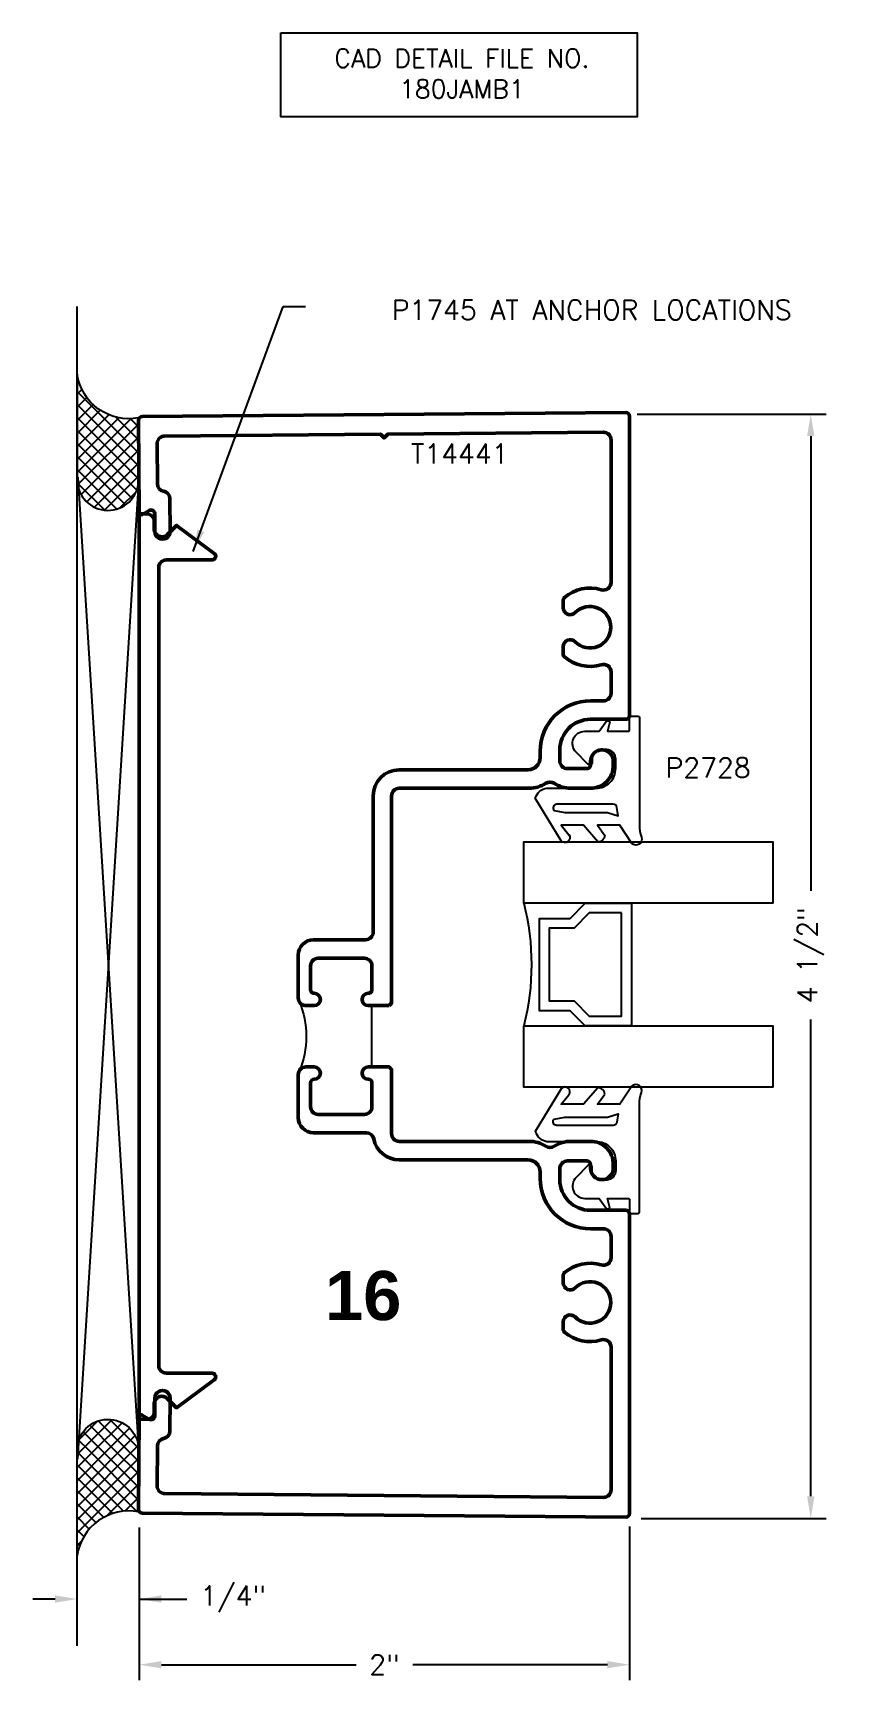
# Model space of a CAD drawing. Extents: x 0 to 152, y -15 to 75.
# Drawn here: x 148.76 to 152.05, y 33.76 to 40.47 of the extents above; entities that cross this region are included whole.
import ezdxf

# ---------------------------------------------------------------- set-up
doc = ezdxf.new("R2010")
doc.units = 0
doc.header["$MEASUREMENT"] = 0
doc.header["$PDMODE"] = 3
doc.layers.get('DEFPOINTS').update_dxf_attribs({"linetype": 'CONTINUOUS'})
for name, color, linetype in [('R-ANNO-DIMS', 3, 'CONTINUOUS'), ('R-ANNO-TEXT', 6, 'CONTINUOUS'), ('R-Det1', 4, 'CONTINUOUS'), ('R-Det2', 2, 'CONTINUOUS'), ('R-DET3', 5, 'CONTINUOUS'), ('R-OTLN', 1, 'CONTINUOUS'), ('R-PAT1', 5, 'CONTINUOUS')]:
    doc.layers.add(name, color=color, linetype=linetype)
doc.styles.get("Standard").update_dxf_attribs({"font": 'simplex'})
doc.dimstyles.new('1X', dxfattribs={"dimtxt": 0.08, "dimasz": 0.09, "dimexe": 0.0625, "dimexo": 0.0625, "dimgap": 0.062, "dimtad": 0, "dimdec": 5, "dimzin": 4, "dimdsep": 46, "dimlunit": 5, "dimtxsty": 'Standard', "dimcen": 0, "dimclrd": 256, "dimclre": 256, "dimclrt": 256, "dimadec": 0, "dimazin": 1, "dimtfac": 1, "dimtdec": 5, "dimtofl": 0, "dimtmove": 0, "dimatfit": 3, "dimfxl": 1, "dimfrac": 2, "dimtolj": 1, "dimtzin": 4, "dimarcsym": 0})

# ---------------------------------------------------------------- blocks, each defined once
blk = doc.blocks.new('P2728 gasket')
at = {"layer": 'R-Det2'}
blk.add_lwpolyline([(86.4612, 33.3622), (86.567, 33.5367, 0.301952), (86.5197, 33.5767), (86.3197, 33.5767, -0.414214), (86.2397, 33.6567), (86.2397, 33.695, -0.388879), (86.2762, 33.7349), (86.2922, 33.7363, -0.440011), (86.3357, 33.6964), (86.3357, 33.6824, 0.668179), (86.3527, 33.6753), (86.401, 33.7236, 0.668179), (86.3656, 33.809), (86.3068, 33.809), (86.2787, 33.8486, 0.836323), (86.2644, 33.8419), (86.2732, 33.809), (86.1894, 33.809, -0.414214), (86.1834, 33.815), (86.1834, 33.865, 0.414214), (86.1774, 33.871), (86.1494, 33.871, 0.414214), (86.1434, 33.865), (86.1434, 33.4269, -0.083245), (86.1352, 33.378), (86.1352, 33.378)], format="xyb", dxfattribs=at)
at = {"layer": 'R-Det2', "lineweight": 25}
blk.add_lwpolyline([(86.2346, 33.4988, -0.372312), (86.2494, 33.5117), (86.4797, 33.5117, -0.668179), (86.4903, 33.4861), (86.4475, 33.4776), (86.2737, 33.4783), (86.2296, 33.4649)], format="xyb", close=True, dxfattribs=at)
at = {"layer": 'R-Det2'}
for points in [[(86.1738, 33.3521), (86.2232, 33.4258), (86.3143, 33.4258), (86.2833, 33.384)], [(86.3127, 33.3587), (86.3705, 33.4258), (86.4623, 33.4258), (86.4306, 33.3877)]]:
    blk.add_lwpolyline(points, dxfattribs=at)
at = {"layer": 'R-Det2', "ltscale": 0.1}
for centre, radius, start, end in [((86.1571, 33.3691), 0.0237, 157.76547, 314.50074), ((86.3127, 33.3883), 0.0297, 188.46032, 270), ((86.446, 33.3751), 0.0199, 139.70219, 319.70219)]:
    blk.add_arc(centre, radius, start, end, dxfattribs=at)
blk = doc.blocks.new('*D167')
at = {"layer": 'DEFPOINTS', "color": 0}
for p in [(149.1927, 34.4481), (151.1888, 34.4524), (151.1888, 33.8272)]:
    blk.add_point(p, dxfattribs=at)
at = {"layer": 'R-ANNO-DIMS', "lineweight": -2}
for p, q in [((149.1927, 34.3856), (149.1927, 33.7647)), ((151.1888, 34.3899), (151.1888, 33.7647)), ((149.2827, 33.8272), (150.0752, 33.8272)), ((151.0988, 33.8272), (150.3062, 33.8272))]:
    blk.add_line(p, q, dxfattribs=at)
at = {"layer": 'R-ANNO-DIMS'}
for points in [[(149.2827, 33.8422), (149.2827, 33.8122), (149.1927, 33.8272)], [(151.0988, 33.8122), (151.0988, 33.8422), (151.1888, 33.8272)]]:
    blk.add_solid(points, dxfattribs=at)
at = {"layer": 'R-ANNO-DIMS', "insert": (150.1907, 33.8272), "char_height": 0.08, "attachment_point": 5}
blk.add_mtext('\\A1;2"', dxfattribs=at)
blk = doc.blocks.new('*D168')
at = {"layer": 'DEFPOINTS', "color": 0}
for p in [(151.1575, 38.9211), (151.9272, 38.9211), (151.1741, 34.4231)]:
    blk.add_point(p, dxfattribs=at)
at = {"layer": 'R-ANNO-DIMS', "lineweight": -2}
for p, q in [((151.22, 38.9211), (151.9897, 38.9211)), ((151.9272, 38.8311), (151.9272, 36.9788)), ((151.9272, 34.5131), (151.9272, 36.4545)), ((151.2366, 34.4231), (151.9897, 34.4231))]:
    blk.add_line(p, q, dxfattribs=at)
at = {"layer": 'R-ANNO-DIMS'}
for points in [[(151.9422, 38.8311), (151.9122, 38.8311), (151.9272, 38.9211)], [(151.9122, 34.5131), (151.9422, 34.5131), (151.9272, 34.4231)]]:
    blk.add_solid(points, dxfattribs=at)
at = {"layer": 'R-ANNO-DIMS', "insert": (151.9272, 36.7167), "char_height": 0.08, "attachment_point": 5, "rotation": 90}
blk.add_mtext('\\A1;4 1/2"', dxfattribs=at)
blk = doc.blocks.new('*D169')
at = {"layer": 'DEFPOINTS', "color": 0}
for p in [(149.1927, 34.4481), (149.1927, 34.0947), (148.9394, 33.9035)]:
    blk.add_point(p, dxfattribs=at)
at = {"layer": 'R-ANNO-DIMS', "lineweight": -2}
for p, q in [((149.1927, 34.3856), (149.1927, 34.0322)), ((148.9394, 33.966), (148.9394, 34.1572)), ((148.8494, 34.0947), (148.7594, 34.0947)), ((149.1927, 34.0947), (149.3868, 34.0947)), ((149.2827, 34.0947), (149.3727, 34.0947))]:
    blk.add_line(p, q, dxfattribs=at)
at = {"layer": 'R-ANNO-DIMS'}
for points in [[(148.8494, 34.0797), (148.8494, 34.1097), (148.9394, 34.0947)], [(149.2827, 34.1097), (149.2827, 34.0797), (149.1927, 34.0947)]]:
    blk.add_solid(points, dxfattribs=at)
at = {"layer": 'R-ANNO-DIMS', "insert": (149.5747, 34.0947), "char_height": 0.08, "attachment_point": 5}
blk.add_mtext('\\A1;1/4"', dxfattribs=at)

msp = doc.modelspace()

# ---------------------------------------------------------------- hatches: boundary and pattern name
at = {"layer": 'R-PAT1'}
h = msp.add_hatch(dxfattribs=at)
h.set_pattern_fill('ANSI37', color=256, scale=0.3, angle=270, style=0)
h.set_pattern_definition([(315, (145.789728, 40.518768), (0.0265165, 0.0265165), []), (45, (145.789728, 40.518768), (-0.0265165, 0.0265165), [])])
edge = h.paths.add_edge_path()
edge.add_line((148.9394314, 39.0832499), (148.9394315, 38.6546065))
edge.add_arc((149.0652072, 38.6546065), 0.1257757, 180.0000074, 357.46272372)
edge.add_line((149.1908596, 38.6490385), (149.1892946, 38.9052289))
edge.add_arc((149.1509196, 39.1157268), 0.2139673, 188.7303523, 280.33190092, ccw=False)
h = msp.add_hatch(dxfattribs=at)
h.set_pattern_fill('ANSI37', color=256, scale=0.3, angle=270, style=0)
h.set_pattern_definition([(315, (145.789728, 40.548768), (0.0265165, 0.0265165), []), (45, (145.789728, 40.548768), (-0.0265165, 0.0265165), [])])
edge = h.paths.add_edge_path()
edge.add_line((148.9394314, 34.272208), (148.9394315, 34.7008514))
edge.add_arc((149.0652072, 34.7008513), 0.1257757, 2.53727628, 179.9999926, ccw=False)
edge.add_line((149.1908596, 34.7064193), (149.1892946, 34.4502289))
edge.add_arc((149.1509196, 34.2397311), 0.2139673, 79.66809908, 171.2696477)

# ---------------------------------------------------------------- linework, layer by layer
at = {"layer": 'R-ANNO-TEXT'}
msp.add_lwpolyline([(149.7694166, 40.4733719), (151.2208965, 40.4733719), (151.2208965, 40.131309), (149.7694166, 40.131309)], close=True, dxfattribs=at)
at = {"layer": 'R-Det1', "color": 5}
msp.add_line((148.9394314, 33.9035486), (148.9394314, 39.3595486), dxfattribs=at)
at = {"layer": 'R-Det1', "lineweight": 50}
msp.add_lwpolyline([(149.2716831, 36.6707083), (149.2716832, 35.0457082, 0.414213562), (149.3026832, 35.0147082), (149.4886832, 35.0147082, -0.722145632), (149.4976393, 34.9876752), (149.3445247, 34.8737082), (149.3066034, 34.9116292, 0.668184624), (149.2536831, 34.8897092), (149.2536831, 34.8577082, -0.414216407), (149.2226832, 34.8267082), (149.1916831, 34.8267082), (149.1916831, 36.6707083), (149.1916831, 38.5147083), (149.2226832, 38.5147083, -0.414216407), (149.2536831, 38.4837083), (149.2536831, 38.4517073, 0.668184624), (149.3066034, 38.4297873), (149.3445247, 38.4677083), (149.4976393, 38.3537413, -0.722145632), (149.4886832, 38.3267083), (149.3026832, 38.3267083, 0.414213562), (149.2716832, 38.2957083)], format="xyb", close=True, dxfattribs=at)
at = {"layer": 'R-Det2'}
msp.add_lwpolyline([(150.7588308, 36.9290613), (150.7588308, 37.1790613), (151.7729146, 37.1790613), (151.7729146, 36.9290613), (151.1968308, 36.9290613), (151.1968308, 36.4290613), (151.7729146, 36.4290613), (151.7729146, 36.1790613), (150.7588308, 36.1790613), (150.7588308, 36.4290613), (151.1968308, 36.4290613), (151.0088308, 36.4290613), (150.9468308, 36.4910613), (150.8218308, 36.4910613), (150.8218308, 36.8670613), (150.9468308, 36.8670613), (151.0088308, 36.9290613), (151.1968308, 36.9290613), (150.7588308, 36.9290613, -0.123310184), (150.7588308, 36.4290613, 0.875557935)], format="xyb", dxfattribs=at)
msp.add_lwpolyline([(151.1568308, 36.8890613), (151.0253994, 36.8890613), (150.9633994, 36.8270613), (150.8618308, 36.8270613), (150.8618308, 36.5310613), (150.9633994, 36.5310613), (151.0253994, 36.4690613), (151.1568308, 36.4690613), (151.1568308, 36.8890613)], dxfattribs=at)
at = {"layer": 'R-DET3'}
for p, q in [((148.9426821, 38.6637082), (149.1926821, 34.6637082)), ((148.9426821, 34.6637082), (149.1926821, 38.6637082))]:
    msp.add_line(p, q, dxfattribs=at)
at = {"layer": 'R-OTLN', "lineweight": 50}
for points in [[(150.2101291, 36.5117649), (150.2201291, 36.5217649), (150.2201291, 37.3658774, -0.414213562), (150.2511291, 37.3968774), (150.7801291, 37.3968774, 0.145063949), (150.8482381, 37.4170625, -0.296364458), (150.8820201, 37.4170625, 0.145063949), (150.9501291, 37.3968774), (151.0301291, 37.3968774, 0.415572469), (151.1231291, 37.4903097), (151.1231291, 37.5063784, 1), (151.0301291, 37.5063784), (151.0301291, 37.4918774, -0.414213562), (151.0151291, 37.4768774), (150.9361291, 37.4768774, -0.414213562), (150.9051291, 37.5078774), (150.9051291, 37.5528774, -0.414213562), (151.0301291, 37.6778774), (151.1741291, 37.6778774, 0.414213562), (151.1891291, 37.6928774), (151.1891291, 38.9127855, 0.416003879), (151.1740375, 38.9277852), (149.2041657, 38.9108861, 0.414205806), (149.1892946, 38.895795), (149.1925199, 38.5186652, 0.577350003), (149.2045787, 38.5118399), (149.232937, 38.5285375, -0.577350003), (149.2555473, 38.51574), (149.2561749, 38.4423503, 1.000029034), (149.3181726, 38.4428825), (149.317032, 38.5762519, 0.358249069), (149.2917728, 38.6064508, -0.358249069), (149.2665136, 38.6366497), (149.2651131, 38.8004057, -0.414205806), (149.2958461, 38.8316697), (150.1744817, 38.8392073), (150.1894832, 38.8242058), (150.2047883, 38.8394673), (151.0828632, 38.8470001, -0.416728412), (151.1141291, 38.8160013), (151.1141291, 38.2352651, -0.502843599), (151.074179, 38.2055852, 0.255648429), (150.9243713, 38.1740161, 0.219037625), (150.9191291, 38.1626237), (150.9191291, 38.1322892, 0.670540707), (150.96799, 38.1122368, -2.436667768), (150.96799, 37.993518, 0.670540707), (150.9191291, 37.9734657), (150.9191291, 37.9431311, 0.219037625), (150.9243713, 37.9317388, 0.255648429), (151.074179, 37.9001697, -0.502843599), (151.1141291, 37.8704898), (151.1141291, 37.7838774, -0.414213562), (151.0831291, 37.7528774), (151.0301291, 37.7528774, 0.414213562), (150.8251291, 37.5478774), (150.8251291, 37.5218774, -0.414213562), (150.7751291, 37.4718774), (150.2511291, 37.4718774, 0.414213562), (150.1451291, 37.3658774), (150.1451291, 36.8110149, -0.414213562), (150.1138791, 36.7797649), (149.9021291, 36.7797649, 0.414213562), (149.8401291, 36.7177649), (149.8401291, 36.5427649, 0.414213562), (149.8711291, 36.5117649), (149.9051291, 36.5117649, 0.414213562), (149.9301291, 36.5367649, 0.414213562), (149.9051291, 36.5617649, -0.414213562), (149.8901291, 36.5767649), (149.8901291, 36.6737649, -0.414213562), (149.9211291, 36.7047649), (150.1091291, 36.7047649, -0.414213562), (150.1401291, 36.6737649), (150.1401291, 36.5767649, -0.414213562), (150.1251291, 36.5617649, 0.414213562), (150.1001291, 36.5367649, 0.414213562), (150.1251291, 36.5117649), (150.1401291, 36.5117649)], [(150.1401291, 36.2617649), (150.1251291, 36.2617649, 0.414213562), (150.1001291, 36.2367649, 0.414213562), (150.1251291, 36.2117649, -0.414213562), (150.1401291, 36.1967649), (150.1401291, 36.0997649, -0.414213562), (150.1091291, 36.0687649), (149.9211291, 36.0687649, -0.414213562), (149.8901291, 36.0997649), (149.8901291, 36.1967649, -0.414213562), (149.9051291, 36.2117649, 0.414213562), (149.9301291, 36.2367649, 0.414213562), (149.9051291, 36.2617649), (149.8711291, 36.2617649, 0.414213562), (149.8401291, 36.2307649), (149.8401291, 36.0557649, 0.414213562), (149.9021291, 35.9937649), (150.1168387, 35.9937649, -0.356997407), (150.1472256, 35.9688999, 0.356997407), (150.2511291, 35.8838774), (150.7751291, 35.8838774, -0.414213562), (150.8251291, 35.8338774), (150.8251291, 35.8078774, 0.414213562), (151.0301291, 35.6028774), (151.0831291, 35.6028774, -0.414213562), (151.1141291, 35.5718774), (151.1141291, 35.4852651, -0.502843599), (151.074179, 35.4555852, 0.255648429), (150.9243713, 35.4240161, 0.219037625), (150.9191291, 35.4126237), (150.9191291, 35.3822892, 0.670540707), (150.96799, 35.3622368, -2.436667768), (150.96799, 35.243518, 0.670540707), (150.9191291, 35.2234657), (150.9191291, 35.1931311, 0.219037625), (150.9243713, 35.1817388, 0.255648429), (151.074179, 35.1501697, -0.502843599), (151.1141291, 35.1204898), (151.1141291, 34.5397536, -0.416728412), (151.0828632, 34.5087547), (149.2958461, 34.5240852, -0.414205806), (149.2651131, 34.5553492), (149.2665051, 34.7181052, -0.358249069), (149.2917643, 34.7483041, 0.358249069), (149.3170235, 34.778503), (149.3181726, 34.9128724, 1.000029034), (149.2561749, 34.9134045), (149.2555473, 34.8400149, -0.577350003), (149.232937, 34.8272174), (149.2045787, 34.843915, 0.577350003), (149.1925199, 34.8370897), (149.1892946, 34.4599598, 0.414205806), (149.2041657, 34.4448688), (151.1740375, 34.4279696, 0.416003879), (151.1891291, 34.4429693), (151.1891291, 35.6628774, 0.414213562), (151.1741291, 35.6778774), (151.0301291, 35.6778774, -0.414213562), (150.9051291, 35.8028774), (150.9051291, 35.8478774, -0.414213562), (150.9361291, 35.8788774), (151.0151291, 35.8788774, -0.414213562), (151.0301291, 35.8638774), (151.0301291, 35.8493764, 1), (151.1231291, 35.8493764), (151.1231291, 35.8654452, 0.415572152), (151.0301292, 35.9588774), (150.9501291, 35.9588774, 0.145063949), (150.8820201, 35.9386924, -0.296364458), (150.8482381, 35.9386924, 0.145063949), (150.7801291, 35.9588774), (150.2511291, 35.9588774, -0.414213562), (150.2201291, 35.9898774), (150.2201291, 36.2517649), (150.2101291, 36.2617649)]]:
    msp.add_lwpolyline(points, format="xyb", close=True, dxfattribs=at)
at = {"layer": 'R-PAT1'}
for points in [[(148.9394314, 39.0832499), (148.9394315, 38.6546065, 0.978099587), (149.1908596, 38.6490385), (149.1892946, 38.9052289, -0.422424501), (148.9394314, 39.0832499, -1.18450733)], [(148.9394314, 34.272208), (148.9394315, 34.7008514, -0.978099587), (149.1908596, 34.7064193), (149.1892946, 34.4502289, 0.422424501), (148.9394314, 34.272208, 1.18450733)]]:
    msp.add_lwpolyline(points, format="xyb", dxfattribs=at)
msp.add_lwpolyline([(149.8912909, 36.196035), (149.8912909, 36.099035, 0.414213562), (149.9222909, 36.068035), (150.1091291, 36.0687649, 0.414213562), (150.1401291, 36.0997649), (150.1401291, 36.1967649, 0.414213562), (150.1251291, 36.2117649, -0.414213562), (150.1001291, 36.2367649, -0.414213562), (150.1251291, 36.2617649), (150.1401291, 36.2617649), (150.1401291, 36.5117649), (150.1251291, 36.5117649, -0.414213562), (150.1001291, 36.5367649, -0.414213562), (150.1251291, 36.5617649, 0.414213562), (150.1401291, 36.5767649), (150.1401291, 36.6737649, 0.414213562), (150.1091291, 36.7047649), (149.9222909, 36.704035, 0.414213562), (149.8912909, 36.673035), (149.8912909, 36.576035, 0.414213562), (149.9062909, 36.561035, -0.414213562), (149.9312909, 36.536035, -0.414213562), (149.9062909, 36.511035), (149.8722909, 36.511035, -0.302607437), (149.8436828, 36.5300943, -0.200320513), (149.8436828, 36.2419757, -0.302607437), (149.8722909, 36.261035), (149.9062909, 36.261035, -0.414213562), (149.9312909, 36.236035, -0.414213562), (149.9062909, 36.211035, 0.414213562)], format="xyb", close=True, dxfattribs=at)

# ---------------------------------------------------------------- block references
at = {"layer": 'R-Det2', "xscale": -1}
msp.add_blockref('P2728 gasket', (237.3724821, 3.8202119), dxfattribs=at)
at = {"layer": 'R-Det2', "rotation": 180}
msp.add_blockref('P2728 gasket', (237.3724821, 69.535543), dxfattribs=at)

# ---------------------------------------------------------------- texts
at = {"layer": 'R-ANNO-TEXT'}
for s, insert, char_height, width, attachment_point in [('CAD DETAIL FILE NO.\\P180JAMB1', (150.5060988, 40.4077891), 0.075, 1.875, 2), ('{\\fArial|b1|i0|c0|p34;16}', (149.9491055, 35.4307171, 6.2106922), 0.2, 7.44, 1)]:
    msp.add_mtext(s, dxfattribs=dict(at, insert=insert, char_height=char_height, width=width, attachment_point=attachment_point))
at = {"layer": 'R-ANNO-TEXT', "char_height": 0.08}
for s, insert, attachment_point in [('P1745 AT ANCHOR LOCATIONS\\P ', (151.8491039, 39.2787696), 6), ('\\A1;T14441', (150.2984988, 38.7592514), 4), ('P2728', (151.3360943, 37.4808379), 4)]:
    msp.add_mtext(s, dxfattribs=dict(at, insert=insert, attachment_point=attachment_point))

# ---------------------------------------------------------------- dimensions: what is measured, and where the dimension line sits
at = {"layer": 'R-ANNO-DIMS'}
for base, p1, p2, angle, picture, middle in [((151.9272174, 38.9211337), (151.174074, 34.4231042), (151.1575107, 38.9211337), 90, '*D168', (151.9272174, 36.7166714)), ((149.1926821, 34.0947284), (148.9394314, 33.9035486), (149.1926821, 34.448118), 0, '*D169', (149.5746821, 34.0947284))]:
    dim = msp.add_linear_dim(base=base, p1=p1, p2=p2, angle=angle, dimstyle='1X', override={"dimpost": '"'}, dxfattribs=at)
    dim.commit()
    dim.dimension.update_dxf_attribs({"geometry": picture, "text_midpoint": middle, "dimtype": 160})
dim = msp.add_linear_dim(base=(151.1887607, 33.8271792), p1=(149.1926821, 34.448118), p2=(151.1887607, 34.4523837), angle=0, dimstyle='1X', override={"dimpost": '"'}, dxfattribs=at)
dim.commit()
dim.dimension.update_dxf_attribs({"geometry": '*D167', "text_midpoint": (150.1907214, 33.8271792)})

# ---------------------------------------------------------------- leaders
at = {"layer": 'R-ANNO-TEXT', "annotation_type": 0, "has_hookline": 1, "hookline_direction": 1, "horizontal_direction": (-1, 0, 0)}
msp.add_leader([(149.4123493, 38.3614046), (149.7790528, 39.3597968), (149.8690528, 39.3597968)], dimstyle='1X', dxfattribs=at)

doc.saveas('drawing.dxf')
